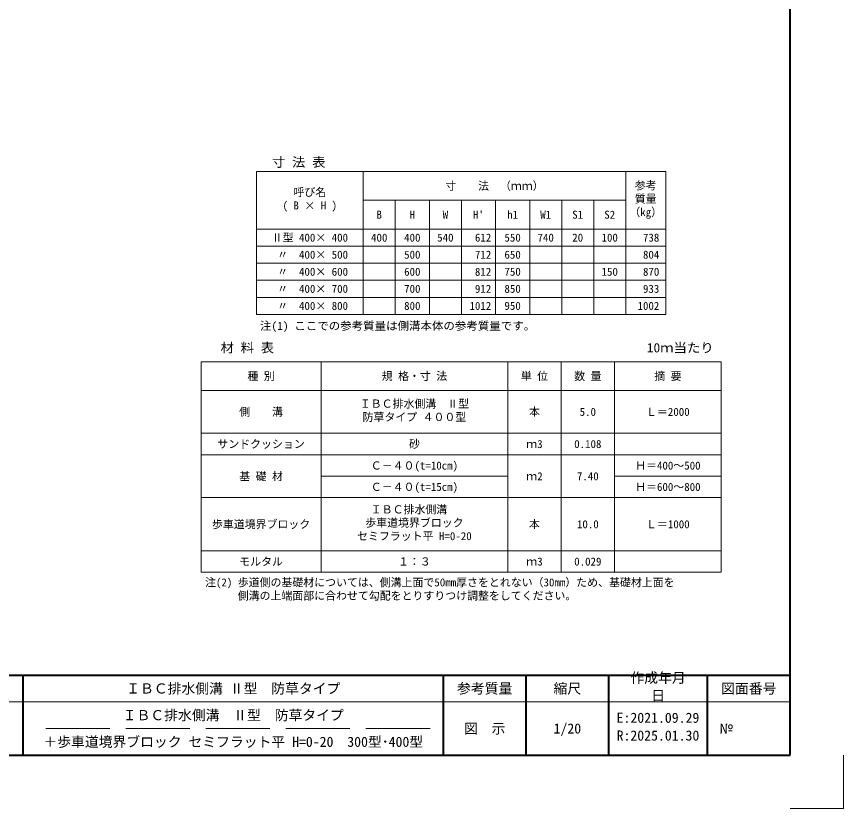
# Model space of a CAD drawing. Units: millimetres at full size; details may follow other scales. Extents: x 164402 to 209100, y 872507 to 885397.
# Drawn here: x 206000 to 209100, y 872507 to 875477 of the extents above; entities that cross this region are included whole.
import ezdxf
from ezdxf.enums import TextEntityAlignment as Align

# ---------------------------------------------------------------- set-up
doc = ezdxf.new("R2010")
doc.units = ezdxf.units.MM
doc.header["$LTSCALE"] = 40
doc.linetypes.add('DASHED', pattern=[7.5, 6, -1.5])
for name, color, linetype, lineweight in [('0_2', 7, 'Continuous', 13), ('Defpoints_3', 8, 'Continuous', 0), ('図枠', 7, 'Continuous', 5), ('寸法表', 30, 'Continuous', 13)]:
    doc.layers.add(name, color=color, linetype=linetype, lineweight=lineweight)
doc.layers.add('文字', color=7, linetype='Continuous')
doc.styles.add('ＭＳ ゴシック', font='')
doc.styles.add('ＭＳ 明朝', font='')
doc.styles.get('ＭＳ ゴシック').set_extended_font_data('MS Gothic')
doc.styles.get('ＭＳ 明朝').set_extended_font_data('MS Mincho')

msp = doc.modelspace()

# ---------------------------------------------------------------- linework, layer by layer
at = {"layer": 'Defpoints_3'}
for p, q in [((207300.1, 874616.09), (207420.1, 874616.09)), ((207548.1, 874616.09), (207668.1, 874616.09)), ((207924.1, 874616.09), (208284.1, 874616.09)), ((207300.1, 874552.09), (207420.1, 874552.09)), ((207548.1, 874552.09), (207668.1, 874552.09)), ((207924.1, 874552.09), (208164.1, 874552.09)), ((207300.1, 874488.09), (207420.1, 874488.09)), ((207548.1, 874488.09), (207668.1, 874488.09)), ((207924.1, 874488.09), (208284.1, 874488.09)), ((207300.1, 874424.09), (207420.1, 874424.09)), ((207548.1, 874424.09), (207668.1, 874424.09)), ((207924.1, 874424.09), (208284.1, 874424.09))]:
    msp.add_line(p, q, dxfattribs=at)
at = {"layer": 'Defpoints_3', "color": 7, "lineweight": 13}
for p in [(209100.43, 872707.22), (208900.43, 872507.22)]:
    msp.add_line(p, (209100.43, 872507.22), dxfattribs=at)
at = {"layer": '図枠', "lineweight": 40}
for p, q in [((208900.43, 872707.22), (208900.43, 878247.22)), ((201100.43, 873007.22), (208900.43, 873007.22)), ((206025.43, 872707.22), (206025.43, 873007.22)), ((207600.43, 872707.22), (207600.43, 873007.22)), ((207910.43, 872707.22), (207910.43, 873007.22)), ((208220.43, 872707.22), (208220.43, 873007.22)), ((208590.43, 872707.22), (208590.43, 873007.22)), ((201100.43, 872707.22), (208900.43, 872707.22))]:
    msp.add_line(p, q, dxfattribs=at)
at = {"layer": '図枠', "lineweight": 13}
for p, q in [((207136.49, 873007.22), (208900.43, 873007.22)), ((208900.43, 872907.22), (205625.43, 872907.22))]:
    msp.add_line(p, q, dxfattribs=at)
at = {"layer": '図枠', "linetype": 'DASHED', "lineweight": 9}
msp.add_line((207550.43, 872807.22), (206075.43, 872807.22), dxfattribs=at)
at = {"layer": '寸法表'}
for p, q in [((206900.1, 874896.09), (208434.1, 874896.09)), ((206900.1, 874896.09), (206900.1, 874360.09)), ((207300.1, 874896.09), (207300.1, 874360.09)), ((208284.1, 874896.09), (208284.1, 874360.09)), ((208434.1, 874896.09), (208434.1, 874360.09)), ((207300.1, 874788.09), (208284.1, 874788.09)), ((207420.1, 874788.09), (207420.1, 874360.09)), ((207548.1, 874788.09), (207548.1, 874360.09)), ((207668.1, 874788.09), (207668.1, 874360.09)), ((207796.1, 874788.09), (207796.1, 874360.09)), ((207924.1, 874788.09), (207924.1, 874360.09)), ((208044.1, 874788.09), (208044.1, 874360.09)), ((208164.1, 874788.09), (208164.1, 874360.09)), ((206900.1, 874680.09), (208434.1, 874680.09)), ((206900.1, 874616.09), (207300.1, 874616.09)), ((207420.1, 874616.09), (207548.1, 874616.09)), ((207668.1, 874616.09), (207924.1, 874616.09)), ((208284.1, 874616.09), (208434.1, 874616.09)), ((206900.1, 874552.09), (207300.1, 874552.09)), ((207420.1, 874552.09), (207548.1, 874552.09)), ((207668.1, 874552.09), (207924.1, 874552.09)), ((208164.1, 874552.09), (208434.1, 874552.09)), ((206900.1, 874488.09), (207300.1, 874488.09)), ((207420.1, 874488.09), (207548.1, 874488.09)), ((207668.1, 874488.09), (207924.1, 874488.09)), ((208284.1, 874488.09), (208434.1, 874488.09)), ((206900.1, 874424.09), (207300.1, 874424.09)), ((207420.1, 874424.09), (207548.1, 874424.09)), ((207668.1, 874424.09), (207924.1, 874424.09)), ((208284.1, 874424.09), (208434.1, 874424.09)), ((206900.1, 874360.09), (208434.1, 874360.09)), ((206692.1, 874182.7), (208642.1, 874182.7)), ((206692.1, 874182.7), (206692.1, 873393.1)), ((207142.1, 874182.7), (207142.1, 873393.1)), ((207842.1, 874182.7), (207842.1, 873393.1)), ((208042.1, 874182.7), (208042.1, 873393.1)), ((208242.1, 874182.7), (208242.1, 873393.1)), ((208642.1, 874182.7), (208642.1, 873393.1)), ((206692.1, 874074.7), (208642.1, 874074.7)), ((206692.1, 873914.7), (208642.1, 873914.7)), ((206692.1, 873833.1), (208642.1, 873833.1)), ((207142.1, 873753.1), (207842.1, 873753.1)), ((208242.1, 873753.1), (208642.1, 873753.1)), ((206692.1, 873673.1), (208642.1, 873673.1)), ((206692.1, 873473.1), (208642.1, 873473.1)), ((206692.1, 873393.1), (208642.1, 873393.1))]:
    msp.add_line(p, q, dxfattribs=at)

# ---------------------------------------------------------------- texts
at = {"layer": '0_2', "style": 'ＭＳ 明朝'}
for s, p in [('注(2) 歩道側の基礎材については、側溝上面で50mm厚さをとれない（30mm）ため、基礎材上面を ', (206707.1, 873370.09)), ('      側溝の上端面部に合わせて勾配をとりすりつけ調整をしてください。', (206707.1, 873320.09))]:
    msp.add_text(s, height=30.02, dxfattribs=at).set_placement(p, align=Align.TOP_LEFT)
at = {"layer": '図枠', "style": 'ＭＳ ゴシック'}
for s, p in [('作成年月', (208301.83, 873016.45)), ('日', (208379.53, 872949.79)), ('E:2021.09.29', (208250.03, 872866.45)), ('R:2025.01.30', (208250.03, 872799.79))]:
    msp.add_text(s, height=37.98, dxfattribs=at).set_placement(p, align=Align.TOP_LEFT)
for s, p in [('ＩＢＣ排水側溝 Ⅱ型\u3000防草タイプ', (206812.93, 872957.22)), ('参考質量', (207755.43, 872957.22)), ('縮尺', (208065.43, 872957.22)), ('図面番号', (208745.43, 872957.22)), ('ＩＢＣ排水側溝  Ⅱ型\u3000防草タイプ', (206812.93, 872857.22)), ('図\u3000示', (207755.43, 872807.22)), ('1/20', (208065.43, 872807.22)), ('＋歩車道境界ブロック セミフラット平 H=0-20\u3000300型･400型', (206812.93, 872757.22))]:
    msp.add_text(s, height=37.98, dxfattribs=at).set_placement(p, align=Align.MIDDLE_CENTER)
msp.add_text('№', height=37.98, dxfattribs=at).set_placement((208634.79, 872807.22), align=Align.MIDDLE_LEFT)
at = {"layer": '寸法表', "style": 'ＭＳ 明朝'}
for s, p in [('寸\u3000\u3000法\u3000（ｍｍ）', (207792.1, 874842.09)), ('B', (207360.1, 874734.09)), ('H', (207484.1, 874734.09)), ('W', (207608.1, 874734.09)), ("H'", (207732.1, 874734.09)), ('h1', (207860.1, 874734.09)), ('W1', (207984.1, 874734.09)), ('S1', (208104.1, 874734.09)), ('S2', (208224.1, 874734.09)), ('Ⅱ型 400× 400', (207100.1, 874648.09)), ('400', (207360.1, 874648.09)), ('400', (207484.1, 874648.09)), ('540', (207608.1, 874648.09)), ('550', (207860.1, 874648.09)), ('740', (207984.1, 874648.09)), ('20', (208104.1, 874648.09)), ('100', (208224.1, 874648.09)), (' 〃\u3000400× 500', (207100.1, 874584.09)), ('500', (207484.1, 874584.09)), ('650', (207860.1, 874584.09)), (' 〃\u3000400× 600', (207100.1, 874520.09)), ('600', (207484.1, 874520.09)), ('750', (207860.1, 874520.09)), ('150', (208224.1, 874520.09)), (' 〃\u3000400× 700', (207100.1, 874456.09)), ('700', (207484.1, 874456.09)), ('850', (207860.1, 874456.09)), (' 〃\u3000400× 800', (207100.1, 874392.09)), ('800', (207484.1, 874392.09)), ('950', (207860.1, 874392.09)), ('種 別', (206917.1, 874128.7)), ('規 格・寸 法', (207492.1, 874128.7)), ('単 位', (207942.1, 874128.7)), ('数 量', (208142.1, 874128.7)), ('摘 要', (208442.1, 874128.7)), ('側\u3000\u3000溝', (206917.1, 873994.7)), ('本', (207942.1, 873994.7)), ('5.0', (208142.1, 873994.7)), ('Ｌ＝2000', (208442.1, 873994.7)), ('サンドクッション', (206917.1, 873873.9)), ('砂', (207492.1, 873873.9)), ('ｍ3', (207942.1, 873873.9)), ('0.108', (208142.1, 873873.9)), ('Ｃ－４０(t=10cm)', (207492.1, 873793.1)), ('Ｈ＝400～500', (208442.1, 873793.1)), ('基 礎 材', (206917.1, 873753.1)), ('ｍ2', (207942.1, 873753.1)), ('7.40', (208142.1, 873753.1)), ('Ｃ－４０(t=15cm)', (207492.1, 873713.1)), ('Ｈ＝600～800', (208442.1, 873713.1)), ('歩車道境界ブロック', (206917.1, 873573.1)), ('本', (207942.1, 873573.1)), ('10.0', (208142.1, 873573.1)), ('Ｌ＝1000', (208442.1, 873573.1)), ('モルタル', (206917.1, 873433.1)), ('１：３', (207492.1, 873433.1)), ('ｍ3', (207942.1, 873433.1)), ('0.029', (208142.1, 873433.1))]:
    msp.add_text(s, height=30.02, dxfattribs=at).set_placement(p, align=Align.MIDDLE_CENTER)
for s, p in [('参考', (208318.15, 874858.57)), ('呼び名', (207038.68, 874833.57)), ('質量', (208318.15, 874808.57)), ('( B × H )', (206997.73, 874783.57)), ('（kg）', (208297.68, 874758.57)), ('ＩＢＣ排水側溝\u3000Ⅱ型', (207287.35, 874040.17)), ('防草タイプ ４００型', (207297.59, 873990.17)), ('ＩＢＣ排水側溝\u3000', (207328.3, 873643.57)), ('歩車道境界ブロック', (207307.83, 873593.57)), ('セミフラット平 H=0-20', (207277.11, 873543.57))]:
    msp.add_text(s, height=30.02, dxfattribs=at).set_placement(p, align=Align.TOP_LEFT)
for s, p in [('612', (207780.1, 874648.09)), ('738', (208410.1, 874648.09)), ('712', (207780.1, 874584.09)), ('804', (208410.1, 874584.09)), ('812', (207780.1, 874520.09)), ('870', (208410.1, 874520.09)), ('912', (207780.1, 874456.09)), ('933', (208410.1, 874456.09)), ('1012', (207780.1, 874392.09)), ('1002', (208410.1, 874392.09))]:
    msp.add_text(s, height=30.02, dxfattribs=at).set_placement(p, align=Align.MIDDLE_RIGHT)
at = {"layer": '文字', "style": 'ＭＳ 明朝', "width": 1.05}
msp.add_text('寸 法 表', height=35.03, dxfattribs=at).set_placement((207058.1, 874931.09), align=Align.MIDDLE_CENTER)
for s, height, p in [('注(1) ここでの参考質量は側溝本体の参考質量です。', 30.02, (206912.97, 874293.01)), ('10ｍ当たり', 35.03, (208363.33, 874207.06))]:
    msp.add_text(s, height=height, dxfattribs=at).set_placement(p, align=Align.BOTTOM_LEFT)
msp.add_text('材 料 表', height=35.03, dxfattribs=at).set_placement((206865.5, 874207.06), align=Align.BOTTOM_CENTER)

doc.saveas('drawing.dxf')
